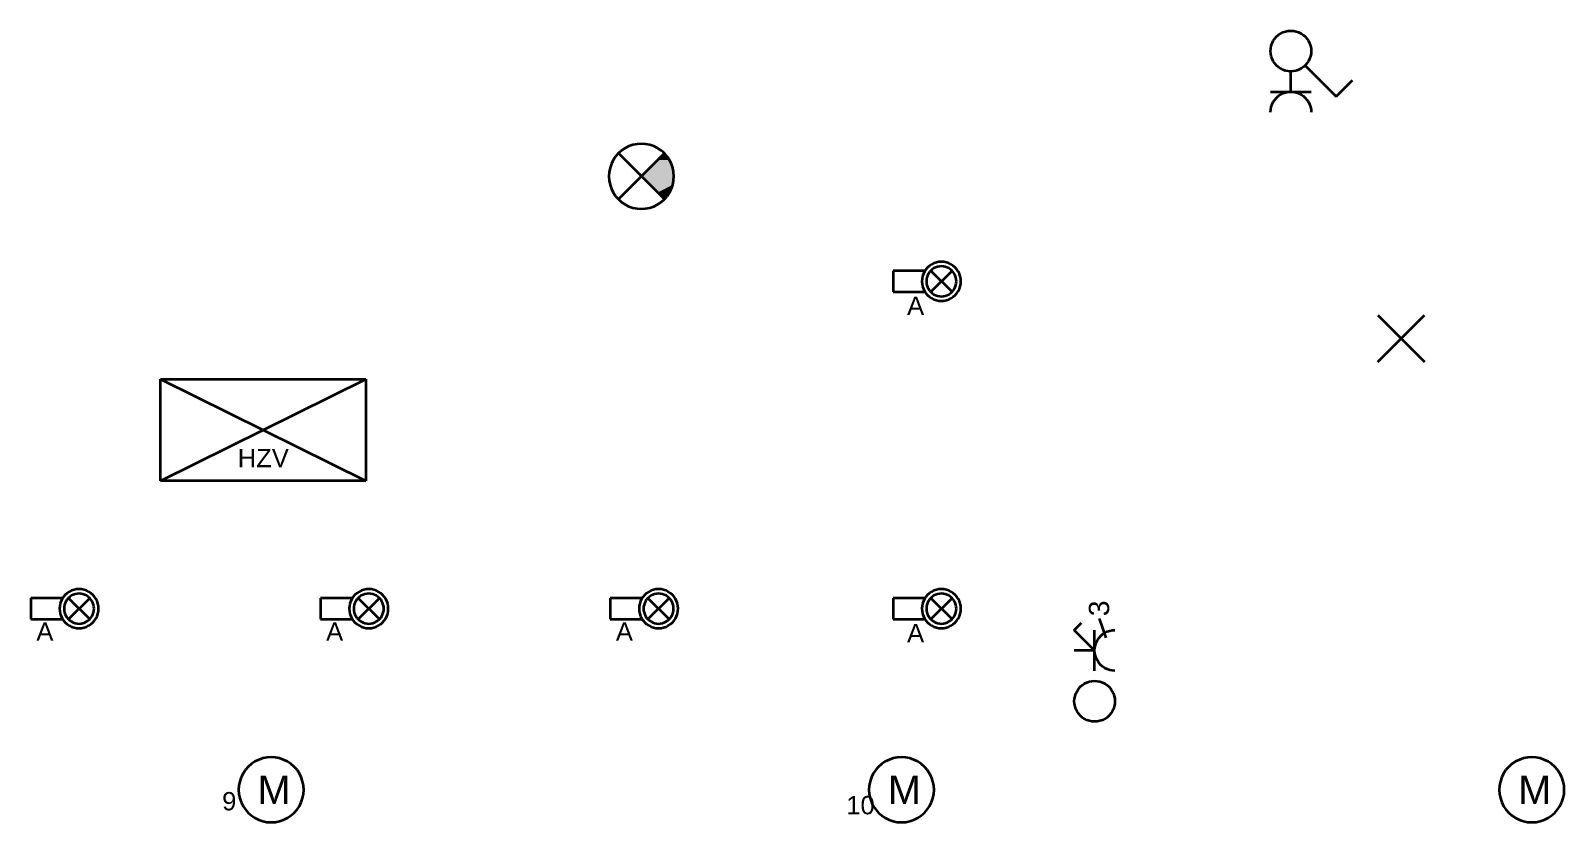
# Model space of a CAD drawing. Extents: x 800 to 1481, y 55 to 490.
# Drawn here: x 1108.8 to 1184.3, y 71.3 to 110.3 of the extents above; entities that cross this region are included whole.
import ezdxf

# ---------------------------------------------------------------- set-up
doc = ezdxf.new("R2010")
doc.units = 0
doc.layers.get('0').update_dxf_attribs({"lineweight": 18})
for name, color, linetype, lineweight, true_color in [('E_Licht', 7, 'Continuous', 35, 0x0080ff), ('E_Multimedia', 7, 'Continuous', 35, 0x00e500), ('E_Verteilung_HLKS', 5, 'Continuous', 35, 0x0000ff)]:
    doc.layers.add(name, color=color, linetype=linetype, lineweight=lineweight, true_color=true_color)
doc.styles.get("Standard").update_dxf_attribs({"font": 'arial.ttf'})

# ---------------------------------------------------------------- blocks, each defined once
blk = doc.blocks.new('Notleuchte-A0Q9B2BXAY', base_point=(1137.264, 101.506))
at = {"color": 0, "lineweight": -2}
for p, q in [((1137.733, 104.237), (1137.595, 104.079)), ((1137.89, 104.375), (1137.733, 104.237)), ((1137.733, 104.237), (1139.995, 101.975)), ((1137.733, 101.975), (1139.995, 104.237)), ((1138.064, 104.491), (1137.89, 104.375)), ((1138.252, 104.583), (1138.064, 104.491)), ((1138.45, 104.651), (1138.252, 104.583)), ((1138.655, 104.692), (1138.45, 104.651)), ((1138.864, 104.705), (1138.655, 104.692)), ((1139.072, 104.692), (1138.864, 104.705)), ((1139.278, 104.651), (1139.072, 104.692)), ((1139.476, 104.583), (1139.278, 104.651)), ((1139.663, 104.491), (1139.476, 104.583)), ((1139.837, 104.375), (1139.663, 104.491)), ((1139.995, 104.237), (1139.837, 104.375)), ((1140.133, 104.079), (1139.995, 104.237)), ((1137.319, 103.52), (1137.278, 103.314)), ((1137.386, 103.718), (1137.319, 103.52)), ((1137.478, 103.905), (1137.386, 103.718)), ((1137.595, 104.079), (1137.478, 103.905)), ((1140.249, 103.905), (1140.133, 104.079)), ((1140.342, 103.718), (1140.249, 103.905)), ((1140.409, 103.52), (1140.342, 103.718)), ((1140.45, 103.314), (1140.409, 103.52)), ((1137.278, 103.314), (1137.264, 103.106)), ((1137.264, 103.106), (1137.278, 102.897)), ((1137.278, 102.897), (1137.319, 102.692)), ((1137.319, 102.692), (1137.386, 102.494)), ((1140.342, 102.494), (1140.409, 102.692)), ((1140.409, 102.692), (1140.45, 102.897)), ((1140.463, 103.106), (1140.45, 103.314)), ((1140.45, 102.897), (1140.463, 103.106)), ((1137.386, 102.494), (1137.478, 102.306)), ((1137.478, 102.306), (1137.595, 102.132)), ((1137.595, 102.132), (1137.733, 101.975)), ((1137.733, 101.975), (1137.89, 101.837)), ((1137.89, 101.837), (1138.064, 101.72)), ((1139.663, 101.72), (1139.837, 101.837)), ((1139.837, 101.837), (1139.995, 101.975)), ((1139.995, 101.975), (1140.133, 102.132)), ((1140.133, 102.132), (1140.249, 102.306)), ((1140.249, 102.306), (1140.342, 102.494)), ((1138.064, 101.72), (1138.252, 101.628)), ((1138.252, 101.628), (1138.45, 101.561)), ((1138.45, 101.561), (1138.655, 101.52)), ((1138.655, 101.52), (1138.864, 101.506)), ((1138.864, 101.506), (1139.072, 101.52)), ((1139.072, 101.52), (1139.278, 101.561)), ((1139.278, 101.561), (1139.476, 101.628)), ((1139.476, 101.628), (1139.663, 101.72))]:
    blk.add_line(p, q, dxfattribs=at)
for points in [[(1140.249, 103.905), (1139.663, 103.905), (1139.995, 104.237)], [(1140.463, 103.106), (1138.864, 103.106), (1140.409, 103.52)], [(1138.864, 103.106), (1140.409, 103.52), (1139.278, 103.52)], [(1140.409, 103.52), (1139.278, 103.52), (1140.249, 103.905)], [(1139.278, 103.52), (1140.249, 103.905), (1139.663, 103.905)], [(1139.278, 102.692), (1140.463, 103.106), (1138.864, 103.106)], [(1140.463, 103.106), (1138.864, 103.106), (1140.463, 103.106)], [(1138.864, 103.106), (1140.463, 103.106), (1138.864, 103.106)], [(1140.409, 102.692), (1139.278, 102.692), (1140.463, 103.106)], [(1139.663, 102.306), (1140.409, 102.692), (1139.278, 102.692)], [(1140.249, 102.306), (1139.663, 102.306), (1140.409, 102.692)], [(1139.995, 101.975), (1140.249, 102.306), (1139.663, 102.306)]]:
    blk.add_solid(points, dxfattribs=at)
blk = doc.blocks.new('Deckenauslass-A0Q9B34NAY', base_point=(1175.076, 93.977))
at = {"color": 0, "lineweight": -2}
for p, q in [((1175.076, 93.977), (1177.384, 96.285)), ((1175.076, 96.285), (1177.384, 93.977))]:
    blk.add_line(p, q, dxfattribs=at)
blk = doc.blocks.new('Schalter_ Schema 0_ UP-A0Q9B34TAY', base_point=(1169.805, 107.036))
at = {"color": 0, "linetype": 'ByBlock', "lineweight": -2, "ltscale": 0.35}
for p, q in [((1170.197, 110.057), (1170.305, 110.13)), ((1170.305, 110.13), (1170.423, 110.188)), ((1170.423, 110.188), (1170.547, 110.23)), ((1170.547, 110.23), (1170.675, 110.256)), ((1170.675, 110.256), (1170.805, 110.264)), ((1170.805, 110.264), (1170.936, 110.256)), ((1170.936, 110.256), (1171.064, 110.23)), ((1171.064, 110.23), (1171.188, 110.188)), ((1171.188, 110.188), (1171.305, 110.13)), ((1171.305, 110.13), (1171.414, 110.057)), ((1169.805, 109.264), (1169.814, 109.395)), ((1169.814, 109.395), (1169.84, 109.523)), ((1169.84, 109.523), (1169.882, 109.647)), ((1169.882, 109.647), (1169.939, 109.764)), ((1169.939, 109.764), (1170.012, 109.873)), ((1170.012, 109.873), (1170.098, 109.971)), ((1170.098, 109.971), (1170.197, 110.057)), ((1171.414, 110.057), (1171.513, 109.971)), ((1171.513, 109.971), (1171.599, 109.873)), ((1171.599, 109.873), (1171.671, 109.764)), ((1171.671, 109.764), (1171.729, 109.647)), ((1171.729, 109.647), (1171.771, 109.523)), ((1171.771, 109.523), (1171.797, 109.395)), ((1171.797, 109.395), (1171.805, 109.264)), ((1169.814, 109.134), (1169.805, 109.264)), ((1169.84, 109.005), (1169.814, 109.134)), ((1169.882, 108.881), (1169.84, 109.005)), ((1169.939, 108.764), (1169.882, 108.881)), ((1170.012, 108.655), (1169.939, 108.764)), ((1170.098, 108.557), (1170.012, 108.655)), ((1171.599, 108.655), (1171.513, 108.557)), ((1171.671, 108.764), (1171.599, 108.655)), ((1171.729, 108.881), (1171.671, 108.764)), ((1171.771, 109.005), (1171.729, 108.881)), ((1171.797, 109.134), (1171.771, 109.005)), ((1171.805, 109.264), (1171.797, 109.134)), ((1170.197, 108.471), (1170.098, 108.557)), ((1170.305, 108.398), (1170.197, 108.471)), ((1170.423, 108.34), (1170.305, 108.398)), ((1170.547, 108.298), (1170.423, 108.34)), ((1170.675, 108.273), (1170.547, 108.298)), ((1170.805, 108.264), (1170.675, 108.273)), ((1170.936, 108.273), (1170.805, 108.264)), ((1171.064, 108.298), (1170.936, 108.273)), ((1171.188, 108.34), (1171.064, 108.298)), ((1171.305, 108.398), (1171.188, 108.34)), ((1171.414, 108.471), (1171.305, 108.398)), ((1171.513, 108.557), (1171.414, 108.471)), ((1171.512, 108.557), (1173.034, 107.036)), ((1173.034, 107.036), (1173.831, 107.833))]:
    blk.add_line(p, q, dxfattribs=at)
blk = doc.blocks.new('Steckdose T13_ UP-A0Q9B34VAY', base_point=(1169.805, 106.264))
at = {"color": 0, "linetype": 'ByBlock', "lineweight": -2, "ltscale": 0.35}
for p, q in [((1170.805, 107.264), (1170.805, 108.264)), ((1169.805, 107.264), (1171.805, 107.264)), ((1170.197, 107.057), (1170.305, 107.13)), ((1170.305, 107.13), (1170.423, 107.188)), ((1170.423, 107.188), (1170.547, 107.23)), ((1170.547, 107.23), (1170.675, 107.256)), ((1170.675, 107.256), (1170.805, 107.264)), ((1170.805, 107.264), (1170.936, 107.256)), ((1170.936, 107.256), (1171.064, 107.23)), ((1171.064, 107.23), (1171.188, 107.188)), ((1171.188, 107.188), (1171.305, 107.13)), ((1171.305, 107.13), (1171.414, 107.057)), ((1169.805, 106.264), (1169.814, 106.395)), ((1169.814, 106.395), (1169.84, 106.523)), ((1169.84, 106.523), (1169.882, 106.647)), ((1169.882, 106.647), (1169.939, 106.764)), ((1169.939, 106.764), (1170.012, 106.873)), ((1170.012, 106.873), (1170.098, 106.971)), ((1170.098, 106.971), (1170.197, 107.057)), ((1171.414, 107.057), (1171.513, 106.971)), ((1171.513, 106.971), (1171.599, 106.873)), ((1171.599, 106.873), (1171.671, 106.764)), ((1171.671, 106.764), (1171.729, 106.647)), ((1171.729, 106.647), (1171.771, 106.523)), ((1171.771, 106.523), (1171.797, 106.395)), ((1171.797, 106.395), (1171.805, 106.264))]:
    blk.add_line(p, q, dxfattribs=at)
blk = doc.blocks.new('Steckdose T13_ UP_ 3-fach_ geschaltet-A0Q9B351AY', base_point=(1160.155, 78.798))
at = {"color": 0, "linetype": 'ByBlock', "lineweight": -2, "ltscale": 0.35}
for p, q in [((1160.155, 80.798), (1160.51, 81.152)), ((1161.155, 79.798), (1160.155, 80.798)), ((1161.155, 78.798), (1161.155, 80.798)), ((1161.725, 80.415), (1161.386, 81.359)), ((1161.655, 80.664), (1161.773, 80.722)), ((1161.773, 80.722), (1161.897, 80.764)), ((1161.897, 80.764), (1162.025, 80.789)), ((1162.025, 80.789), (1162.155, 80.798)), ((1161.164, 79.928), (1161.19, 80.056)), ((1161.19, 80.056), (1161.232, 80.18)), ((1161.232, 80.18), (1161.289, 80.298)), ((1161.289, 80.298), (1161.362, 80.406)), ((1161.362, 80.406), (1161.448, 80.505)), ((1161.448, 80.505), (1161.547, 80.591)), ((1161.547, 80.591), (1161.655, 80.664)), ((1161.155, 79.798), (1160.155, 79.798)), ((1161.155, 79.798), (1161.164, 79.928)), ((1161.164, 79.667), (1161.155, 79.798)), ((1161.19, 79.539), (1161.164, 79.667)), ((1161.232, 79.415), (1161.19, 79.539)), ((1161.289, 79.298), (1161.232, 79.415)), ((1161.362, 79.189), (1161.289, 79.298)), ((1161.448, 79.091), (1161.362, 79.189)), ((1161.547, 79.004), (1161.448, 79.091)), ((1161.655, 78.932), (1161.547, 79.004)), ((1161.773, 78.874), (1161.655, 78.932)), ((1161.897, 78.832), (1161.773, 78.874)), ((1162.025, 78.806), (1161.897, 78.832)), ((1162.155, 78.798), (1162.025, 78.806))]:
    blk.add_line(p, q, dxfattribs=at)
at = {"color": 0, "linetype": 'ByBlock', "lineweight": -2, "ltscale": 0.35, "insert": (1160.868, 81.476), "char_height": 1, "attachment_point": 1, "rotation": 90}
blk.add_mtext('{\\fArial;3}', dxfattribs=at)
blk = doc.blocks.new('Motor allgemein-A0Q9B353AY', base_point=(1181.055, 71.348))
at = {"color": 0, "linetype": 'ByBlock', "lineweight": -2, "ltscale": 0.35}
for p, q in [((1181.386, 73.922), (1181.27, 73.748)), ((1181.524, 74.079), (1181.386, 73.922)), ((1181.681, 74.217), (1181.524, 74.079)), ((1181.855, 74.333), (1181.681, 74.217)), ((1182.043, 74.426), (1181.855, 74.333)), ((1182.241, 74.493), (1182.043, 74.426)), ((1182.447, 74.534), (1182.241, 74.493)), ((1182.655, 74.548), (1182.447, 74.534)), ((1182.864, 74.534), (1182.655, 74.548)), ((1183.07, 74.493), (1182.864, 74.534)), ((1183.268, 74.426), (1183.07, 74.493)), ((1183.455, 74.333), (1183.268, 74.426)), ((1183.629, 74.217), (1183.455, 74.333)), ((1183.787, 74.079), (1183.629, 74.217)), ((1183.925, 73.922), (1183.787, 74.079)), ((1184.041, 73.748), (1183.925, 73.922)), ((1181.11, 73.362), (1181.069, 73.157)), ((1181.177, 73.56), (1181.11, 73.362)), ((1181.27, 73.748), (1181.177, 73.56)), ((1184.134, 73.56), (1184.041, 73.748)), ((1184.201, 73.362), (1184.134, 73.56)), ((1184.242, 73.157), (1184.201, 73.362)), ((1181.069, 73.157), (1181.055, 72.948)), ((1181.055, 72.948), (1181.069, 72.739)), ((1181.069, 72.739), (1181.11, 72.534)), ((1181.11, 72.534), (1181.177, 72.335)), ((1184.134, 72.335), (1184.201, 72.534)), ((1184.201, 72.534), (1184.242, 72.739)), ((1184.255, 72.948), (1184.242, 73.157)), ((1184.242, 72.739), (1184.255, 72.948)), ((1181.177, 72.335), (1181.27, 72.148)), ((1181.27, 72.148), (1181.386, 71.974)), ((1181.386, 71.974), (1181.524, 71.816)), ((1181.524, 71.816), (1181.681, 71.678)), ((1181.681, 71.678), (1181.855, 71.562)), ((1183.455, 71.562), (1183.629, 71.678)), ((1183.629, 71.678), (1183.787, 71.816)), ((1183.787, 71.816), (1183.925, 71.974)), ((1183.925, 71.974), (1184.041, 72.148)), ((1184.041, 72.148), (1184.134, 72.335)), ((1181.855, 71.562), (1182.043, 71.469)), ((1182.043, 71.469), (1182.241, 71.402)), ((1182.241, 71.402), (1182.447, 71.361)), ((1182.447, 71.361), (1182.655, 71.348)), ((1182.655, 71.348), (1182.864, 71.361)), ((1182.864, 71.361), (1183.07, 71.402)), ((1183.07, 71.402), (1183.268, 71.469)), ((1183.268, 71.469), (1183.455, 71.562))]:
    blk.add_line(p, q, dxfattribs=at)
at = {"color": 0, "linetype": 'ByBlock', "lineweight": -2, "ltscale": 0.35, "insert": (1181.985, 73.648), "char_height": 1.4, "attachment_point": 1}
blk.add_mtext('{\\fArial;M}', dxfattribs=at)
blk = doc.blocks.new('UV-A0Q9B369AY', base_point=(1115.216, 88.131))
at = {"color": 0, "linetype": 'ByBlock', "lineweight": -2, "ltscale": 0.35}
for p, q in [((1115.216, 88.131), (1115.216, 93.131)), ((1115.216, 93.131), (1125.316, 93.131)), ((1115.216, 88.131), (1125.316, 93.131)), ((1115.216, 93.131), (1125.316, 88.131)), ((1125.316, 93.131), (1125.316, 88.131)), ((1125.316, 88.131), (1115.216, 88.131))]:
    blk.add_line(p, q, dxfattribs=at)
blk = doc.blocks.new('Bauteilbeschriftung-A0Q9B36BAY', base_point=(1119.009, 88.806))
at = {"color": 0, "linetype": 'ByBlock', "lineweight": -2, "ltscale": 0.35, "insert": (1119.009, 89.706), "char_height": 0.9, "attachment_point": 1}
blk.add_mtext('{\\fArial;HZV}', dxfattribs=at)
blk = doc.blocks.new('Motor allgemein-A0Q9B37BAY', base_point=(1119.055, 71.348))
at = {"color": 0, "linetype": 'ByBlock', "lineweight": -2, "ltscale": 0.35}
for p, q in [((1119.386, 73.922), (1119.27, 73.748)), ((1119.524, 74.079), (1119.386, 73.922)), ((1119.681, 74.217), (1119.524, 74.079)), ((1119.855, 74.333), (1119.681, 74.217)), ((1120.043, 74.426), (1119.855, 74.333)), ((1120.241, 74.493), (1120.043, 74.426)), ((1120.447, 74.534), (1120.241, 74.493)), ((1120.655, 74.548), (1120.447, 74.534)), ((1120.864, 74.534), (1120.655, 74.548)), ((1121.07, 74.493), (1120.864, 74.534)), ((1121.268, 74.426), (1121.07, 74.493)), ((1121.455, 74.333), (1121.268, 74.426)), ((1121.629, 74.217), (1121.455, 74.333)), ((1121.787, 74.079), (1121.629, 74.217)), ((1121.925, 73.922), (1121.787, 74.079)), ((1122.041, 73.748), (1121.925, 73.922)), ((1119.11, 73.362), (1119.069, 73.157)), ((1119.177, 73.56), (1119.11, 73.362)), ((1119.27, 73.748), (1119.177, 73.56)), ((1122.134, 73.56), (1122.041, 73.748)), ((1122.201, 73.362), (1122.134, 73.56)), ((1122.242, 73.157), (1122.201, 73.362)), ((1119.069, 73.157), (1119.055, 72.948)), ((1119.055, 72.948), (1119.069, 72.739)), ((1119.069, 72.739), (1119.11, 72.534)), ((1119.11, 72.534), (1119.177, 72.335)), ((1122.134, 72.335), (1122.201, 72.534)), ((1122.201, 72.534), (1122.242, 72.739)), ((1122.255, 72.948), (1122.242, 73.157)), ((1122.242, 72.739), (1122.255, 72.948)), ((1119.177, 72.335), (1119.27, 72.148)), ((1119.27, 72.148), (1119.386, 71.974)), ((1119.386, 71.974), (1119.524, 71.816)), ((1119.524, 71.816), (1119.681, 71.678)), ((1119.681, 71.678), (1119.855, 71.562)), ((1121.455, 71.562), (1121.629, 71.678)), ((1121.629, 71.678), (1121.787, 71.816)), ((1121.787, 71.816), (1121.925, 71.974)), ((1121.925, 71.974), (1122.041, 72.148)), ((1122.041, 72.148), (1122.134, 72.335)), ((1119.855, 71.562), (1120.043, 71.469)), ((1120.043, 71.469), (1120.241, 71.402)), ((1120.241, 71.402), (1120.447, 71.361)), ((1120.447, 71.361), (1120.655, 71.348)), ((1120.655, 71.348), (1120.864, 71.361)), ((1120.864, 71.361), (1121.07, 71.402)), ((1121.07, 71.402), (1121.268, 71.469)), ((1121.268, 71.469), (1121.455, 71.562))]:
    blk.add_line(p, q, dxfattribs=at)
at = {"color": 0, "linetype": 'ByBlock', "lineweight": -2, "ltscale": 0.35, "insert": (1119.985, 73.648), "char_height": 1.4, "attachment_point": 1}
blk.add_mtext('{\\fArial;M}', dxfattribs=at)
blk = doc.blocks.new('Bauteilbeschriftung-A0Q9B37DAY', base_point=(1118.243, 71.935))
at = {"color": 0, "linetype": 'ByBlock', "lineweight": -2, "ltscale": 0.35, "insert": (1118.243, 72.835), "char_height": 0.9, "attachment_point": 1}
blk.add_mtext('{\\fArial;9}', dxfattribs=at)
blk = doc.blocks.new('Motor allgemein-A0Q9B37FAY', base_point=(1150.055, 71.348))
at = {"color": 0, "linetype": 'ByBlock', "lineweight": -2, "ltscale": 0.35}
for p, q in [((1150.386, 73.922), (1150.27, 73.748)), ((1150.524, 74.079), (1150.386, 73.922)), ((1150.681, 74.217), (1150.524, 74.079)), ((1150.855, 74.333), (1150.681, 74.217)), ((1151.043, 74.426), (1150.855, 74.333)), ((1151.241, 74.493), (1151.043, 74.426)), ((1151.447, 74.534), (1151.241, 74.493)), ((1151.655, 74.548), (1151.447, 74.534)), ((1151.864, 74.534), (1151.655, 74.548)), ((1152.07, 74.493), (1151.864, 74.534)), ((1152.268, 74.426), (1152.07, 74.493)), ((1152.455, 74.333), (1152.268, 74.426)), ((1152.629, 74.217), (1152.455, 74.333)), ((1152.787, 74.079), (1152.629, 74.217)), ((1152.925, 73.922), (1152.787, 74.079)), ((1153.041, 73.748), (1152.925, 73.922)), ((1150.11, 73.362), (1150.069, 73.157)), ((1150.177, 73.56), (1150.11, 73.362)), ((1150.27, 73.748), (1150.177, 73.56)), ((1153.134, 73.56), (1153.041, 73.748)), ((1153.201, 73.362), (1153.134, 73.56)), ((1153.242, 73.157), (1153.201, 73.362)), ((1150.069, 73.157), (1150.055, 72.948)), ((1150.055, 72.948), (1150.069, 72.739)), ((1150.069, 72.739), (1150.11, 72.534)), ((1150.11, 72.534), (1150.177, 72.335)), ((1153.134, 72.335), (1153.201, 72.534)), ((1153.201, 72.534), (1153.242, 72.739)), ((1153.255, 72.948), (1153.242, 73.157)), ((1153.242, 72.739), (1153.255, 72.948)), ((1150.177, 72.335), (1150.27, 72.148)), ((1150.27, 72.148), (1150.386, 71.974)), ((1150.386, 71.974), (1150.524, 71.816)), ((1150.524, 71.816), (1150.681, 71.678)), ((1150.681, 71.678), (1150.855, 71.562)), ((1152.455, 71.562), (1152.629, 71.678)), ((1152.629, 71.678), (1152.787, 71.816)), ((1152.787, 71.816), (1152.925, 71.974)), ((1152.925, 71.974), (1153.041, 72.148)), ((1153.041, 72.148), (1153.134, 72.335)), ((1150.855, 71.562), (1151.043, 71.469)), ((1151.043, 71.469), (1151.241, 71.402)), ((1151.241, 71.402), (1151.447, 71.361)), ((1151.447, 71.361), (1151.655, 71.348)), ((1151.655, 71.348), (1151.864, 71.361)), ((1151.864, 71.361), (1152.07, 71.402)), ((1152.07, 71.402), (1152.268, 71.469)), ((1152.268, 71.469), (1152.455, 71.562))]:
    blk.add_line(p, q, dxfattribs=at)
at = {"color": 0, "linetype": 'ByBlock', "lineweight": -2, "ltscale": 0.35, "insert": (1150.985, 73.648), "char_height": 1.4, "attachment_point": 1}
blk.add_mtext('{\\fArial;M}', dxfattribs=at)
blk = doc.blocks.new('Bauteilbeschriftung-A0Q9B37HAY', base_point=(1148.94, 71.742))
at = {"color": 0, "linetype": 'ByBlock', "lineweight": -2, "ltscale": 0.35, "insert": (1148.94, 72.642), "char_height": 0.9, "attachment_point": 1}
blk.add_mtext('{\\fArial;10}', dxfattribs=at)
blk = doc.blocks.new('Einlasskasten UP-A0Q9B3Y3AY', base_point=(1160.155, 76.298))
at = {"color": 0, "lineweight": -2}
for p, q in [((1160.232, 77.68), (1160.289, 77.798)), ((1160.289, 77.798), (1160.362, 77.906)), ((1160.362, 77.906), (1160.448, 78.005)), ((1160.448, 78.005), (1160.547, 78.091)), ((1160.547, 78.091), (1160.655, 78.164)), ((1160.655, 78.164), (1160.773, 78.222)), ((1160.773, 78.222), (1160.897, 78.264)), ((1160.897, 78.264), (1161.025, 78.289)), ((1161.025, 78.289), (1161.155, 78.298)), ((1161.155, 78.298), (1161.286, 78.289)), ((1161.286, 78.289), (1161.414, 78.264)), ((1161.414, 78.264), (1161.538, 78.222)), ((1161.538, 78.222), (1161.655, 78.164)), ((1161.655, 78.164), (1161.764, 78.091)), ((1161.764, 78.091), (1161.863, 78.005)), ((1161.863, 78.005), (1161.949, 77.906)), ((1161.949, 77.906), (1162.021, 77.798)), ((1162.021, 77.798), (1162.079, 77.68)), ((1160.155, 77.298), (1160.164, 77.428)), ((1160.164, 77.167), (1160.155, 77.298)), ((1160.164, 77.428), (1160.19, 77.556)), ((1160.19, 77.039), (1160.164, 77.167)), ((1160.19, 77.556), (1160.232, 77.68)), ((1160.232, 76.915), (1160.19, 77.039)), ((1162.079, 77.68), (1162.121, 77.556)), ((1162.121, 77.039), (1162.079, 76.915)), ((1162.121, 77.556), (1162.147, 77.428)), ((1162.147, 77.167), (1162.121, 77.039)), ((1162.147, 77.428), (1162.155, 77.298)), ((1162.155, 77.298), (1162.147, 77.167)), ((1160.289, 76.798), (1160.232, 76.915)), ((1160.362, 76.689), (1160.289, 76.798)), ((1160.448, 76.591), (1160.362, 76.689)), ((1160.547, 76.504), (1160.448, 76.591)), ((1160.655, 76.432), (1160.547, 76.504)), ((1160.773, 76.374), (1160.655, 76.432)), ((1160.897, 76.332), (1160.773, 76.374)), ((1161.025, 76.306), (1160.897, 76.332)), ((1161.155, 76.298), (1161.025, 76.306)), ((1161.286, 76.306), (1161.155, 76.298)), ((1161.414, 76.332), (1161.286, 76.306)), ((1161.538, 76.374), (1161.414, 76.332)), ((1161.655, 76.432), (1161.538, 76.374)), ((1161.764, 76.504), (1161.655, 76.432)), ((1161.863, 76.591), (1161.764, 76.504)), ((1161.949, 76.689), (1161.863, 76.591)), ((1162.021, 76.798), (1161.949, 76.689)), ((1162.079, 76.915), (1162.021, 76.798))]:
    blk.add_line(p, q, dxfattribs=at)
blk = doc.blocks.new('LED-Deckenleuchte mit Trafotunnel-A0Q9B4DLAY', base_point=(1151.238, 80.891))
at = {"color": 0, "linetype": 'ByBlock', "lineweight": -2, "ltscale": 0.35}
for p, q in [((1152.812, 82.374), (1151.238, 82.374)), ((1151.238, 82.374), (1151.238, 81.329)), ((1152.731, 82.219), (1152.69, 82.1)), ((1152.786, 82.332), (1152.731, 82.219)), ((1152.856, 82.436), (1152.786, 82.332)), ((1152.939, 82.531), (1152.856, 82.436)), ((1152.978, 82.221), (1152.935, 82.134)), ((1153.033, 82.613), (1152.939, 82.531)), ((1153.032, 82.301), (1152.978, 82.221)), ((1153.095, 82.374), (1153.032, 82.301)), ((1153.138, 82.683), (1153.033, 82.613)), ((1153.168, 82.438), (1153.095, 82.374)), ((1153.095, 82.374), (1154.14, 81.329)), ((1153.095, 81.329), (1154.14, 82.374)), ((1153.25, 82.739), (1153.138, 82.683)), ((1153.248, 82.491), (1153.168, 82.438)), ((1153.335, 82.534), (1153.248, 82.491)), ((1153.369, 82.779), (1153.25, 82.739)), ((1153.427, 82.565), (1153.335, 82.534)), ((1153.492, 82.804), (1153.369, 82.779)), ((1153.521, 82.584), (1153.427, 82.565)), ((1153.618, 82.812), (1153.492, 82.804)), ((1153.618, 82.59), (1153.521, 82.584)), ((1153.743, 82.804), (1153.618, 82.812)), ((1153.714, 82.584), (1153.618, 82.59)), ((1153.809, 82.565), (1153.714, 82.584)), ((1153.866, 82.779), (1153.743, 82.804)), ((1153.9, 82.534), (1153.809, 82.565)), ((1153.985, 82.739), (1153.866, 82.779)), ((1153.987, 82.491), (1153.9, 82.534)), ((1154.098, 82.683), (1153.985, 82.739)), ((1154.067, 82.438), (1153.987, 82.491)), ((1154.14, 82.374), (1154.067, 82.438)), ((1154.202, 82.613), (1154.098, 82.683)), ((1154.204, 82.301), (1154.14, 82.374)), ((1154.297, 82.531), (1154.202, 82.613)), ((1154.257, 82.221), (1154.204, 82.301)), ((1154.3, 82.134), (1154.257, 82.221)), ((1154.38, 82.436), (1154.297, 82.531)), ((1154.449, 82.332), (1154.38, 82.436)), ((1154.505, 82.219), (1154.449, 82.332)), ((1154.545, 82.1), (1154.505, 82.219)), ((1152.666, 81.977), (1152.657, 81.852)), ((1152.657, 81.852), (1152.666, 81.726)), ((1152.69, 82.1), (1152.666, 81.977)), ((1152.666, 81.726), (1152.69, 81.603)), ((1152.69, 81.603), (1152.731, 81.484)), ((1152.731, 81.484), (1152.786, 81.372)), ((1152.885, 81.948), (1152.879, 81.852)), ((1152.879, 81.852), (1152.885, 81.755)), ((1152.904, 82.043), (1152.885, 81.948)), ((1152.885, 81.755), (1152.904, 81.661)), ((1152.935, 82.134), (1152.904, 82.043)), ((1152.904, 81.661), (1152.935, 81.569)), ((1152.935, 81.569), (1152.978, 81.482)), ((1152.978, 81.482), (1153.032, 81.402)), ((1154.204, 81.402), (1154.257, 81.482)), ((1154.257, 81.482), (1154.3, 81.569)), ((1154.331, 82.043), (1154.3, 82.134)), ((1154.3, 81.569), (1154.331, 81.661)), ((1154.35, 81.948), (1154.331, 82.043)), ((1154.331, 81.661), (1154.35, 81.755)), ((1154.356, 81.852), (1154.35, 81.948)), ((1154.35, 81.755), (1154.356, 81.852)), ((1154.449, 81.372), (1154.505, 81.484)), ((1154.505, 81.484), (1154.545, 81.603)), ((1154.57, 81.977), (1154.545, 82.1)), ((1154.545, 81.603), (1154.57, 81.726)), ((1154.578, 81.852), (1154.57, 81.977)), ((1154.57, 81.726), (1154.578, 81.852)), ((1151.238, 81.329), (1152.812, 81.329)), ((1152.786, 81.372), (1152.856, 81.267)), ((1152.856, 81.267), (1152.939, 81.173)), ((1152.939, 81.173), (1153.033, 81.09)), ((1153.032, 81.402), (1153.095, 81.329)), ((1153.033, 81.09), (1153.138, 81.02)), ((1153.095, 81.329), (1153.168, 81.266)), ((1153.138, 81.02), (1153.25, 80.965)), ((1153.168, 81.266), (1153.248, 81.212)), ((1153.248, 81.212), (1153.335, 81.169)), ((1153.25, 80.965), (1153.369, 80.924)), ((1153.335, 81.169), (1153.427, 81.138)), ((1153.369, 80.924), (1153.492, 80.9)), ((1153.427, 81.138), (1153.521, 81.119)), ((1153.492, 80.9), (1153.618, 80.891)), ((1153.521, 81.119), (1153.618, 81.113)), ((1153.618, 81.113), (1153.714, 81.119)), ((1153.618, 80.891), (1153.743, 80.9)), ((1153.714, 81.119), (1153.809, 81.138)), ((1153.743, 80.9), (1153.866, 80.924)), ((1153.809, 81.138), (1153.9, 81.169)), ((1153.866, 80.924), (1153.985, 80.965)), ((1153.9, 81.169), (1153.987, 81.212)), ((1153.985, 80.965), (1154.098, 81.02)), ((1153.987, 81.212), (1154.067, 81.266)), ((1154.067, 81.266), (1154.14, 81.329)), ((1154.098, 81.02), (1154.202, 81.09)), ((1154.14, 81.329), (1154.204, 81.402)), ((1154.202, 81.09), (1154.297, 81.173)), ((1154.297, 81.173), (1154.38, 81.267)), ((1154.38, 81.267), (1154.449, 81.372))]:
    blk.add_line(p, q, dxfattribs=at)
blk = doc.blocks.new('Bauteilbeschriftung-A0Q9B4DNAY', base_point=(1151.931, 80.202))
at = {"color": 0, "linetype": 'ByBlock', "lineweight": -2, "ltscale": 0.35, "insert": (1151.931, 81.102), "char_height": 0.9, "attachment_point": 1}
blk.add_mtext('{\\fArial;A}', dxfattribs=at)
blk = doc.blocks.new('LED-Deckenleuchte mit Trafotunnel-A0Q9B4DPAY', base_point=(1151.238, 96.982))
at = {"color": 0, "linetype": 'ByBlock', "lineweight": -2, "ltscale": 0.35}
for p, q in [((1153.25, 98.829), (1153.138, 98.774)), ((1153.369, 98.87), (1153.25, 98.829)), ((1153.492, 98.894), (1153.369, 98.87)), ((1153.618, 98.902), (1153.492, 98.894)), ((1153.743, 98.894), (1153.618, 98.902)), ((1153.866, 98.87), (1153.743, 98.894)), ((1153.985, 98.829), (1153.866, 98.87)), ((1154.098, 98.774), (1153.985, 98.829)), ((1152.812, 98.464), (1151.238, 98.464)), ((1151.238, 98.464), (1151.238, 97.42)), ((1152.666, 98.068), (1152.657, 97.942)), ((1152.69, 98.191), (1152.666, 98.068)), ((1152.731, 98.31), (1152.69, 98.191)), ((1152.786, 98.422), (1152.731, 98.31)), ((1152.856, 98.527), (1152.786, 98.422)), ((1152.939, 98.621), (1152.856, 98.527)), ((1152.904, 98.133), (1152.885, 98.039)), ((1152.935, 98.225), (1152.904, 98.133)), ((1152.978, 98.311), (1152.935, 98.225)), ((1153.033, 98.704), (1152.939, 98.621)), ((1153.032, 98.392), (1152.978, 98.311)), ((1153.095, 98.464), (1153.032, 98.392)), ((1153.138, 98.774), (1153.033, 98.704)), ((1153.168, 98.528), (1153.095, 98.464)), ((1153.095, 98.464), (1154.14, 97.42)), ((1153.095, 97.42), (1154.14, 98.464)), ((1153.248, 98.582), (1153.168, 98.528)), ((1153.335, 98.625), (1153.248, 98.582)), ((1153.427, 98.656), (1153.335, 98.625)), ((1153.521, 98.674), (1153.427, 98.656)), ((1153.618, 98.681), (1153.521, 98.674)), ((1153.714, 98.674), (1153.618, 98.681)), ((1153.809, 98.656), (1153.714, 98.674)), ((1153.9, 98.625), (1153.809, 98.656)), ((1153.987, 98.582), (1153.9, 98.625)), ((1154.067, 98.528), (1153.987, 98.582)), ((1154.14, 98.464), (1154.067, 98.528)), ((1154.202, 98.704), (1154.098, 98.774)), ((1154.204, 98.392), (1154.14, 98.464)), ((1154.297, 98.621), (1154.202, 98.704)), ((1154.257, 98.311), (1154.204, 98.392)), ((1154.3, 98.225), (1154.257, 98.311)), ((1154.38, 98.527), (1154.297, 98.621)), ((1154.331, 98.133), (1154.3, 98.225)), ((1154.35, 98.039), (1154.331, 98.133)), ((1154.449, 98.422), (1154.38, 98.527)), ((1154.505, 98.31), (1154.449, 98.422)), ((1154.545, 98.191), (1154.505, 98.31)), ((1154.57, 98.068), (1154.545, 98.191)), ((1154.578, 97.942), (1154.57, 98.068)), ((1151.238, 97.42), (1152.812, 97.42)), ((1152.657, 97.942), (1152.666, 97.817)), ((1152.666, 97.817), (1152.69, 97.694)), ((1152.69, 97.694), (1152.731, 97.575)), ((1152.731, 97.575), (1152.786, 97.462)), ((1152.786, 97.462), (1152.856, 97.358)), ((1152.856, 97.358), (1152.939, 97.263)), ((1152.885, 98.039), (1152.879, 97.942)), ((1152.879, 97.942), (1152.885, 97.846)), ((1152.885, 97.846), (1152.904, 97.751)), ((1152.904, 97.751), (1152.935, 97.66)), ((1152.935, 97.66), (1152.978, 97.573)), ((1152.978, 97.573), (1153.032, 97.493)), ((1153.032, 97.493), (1153.095, 97.42)), ((1153.095, 97.42), (1153.168, 97.356)), ((1153.168, 97.356), (1153.248, 97.303)), ((1153.987, 97.303), (1154.067, 97.356)), ((1154.067, 97.356), (1154.14, 97.42)), ((1154.14, 97.42), (1154.204, 97.493)), ((1154.204, 97.493), (1154.257, 97.573)), ((1154.257, 97.573), (1154.3, 97.66)), ((1154.297, 97.263), (1154.38, 97.358)), ((1154.3, 97.66), (1154.331, 97.751)), ((1154.331, 97.751), (1154.35, 97.846)), ((1154.356, 97.942), (1154.35, 98.039)), ((1154.35, 97.846), (1154.356, 97.942)), ((1154.38, 97.358), (1154.449, 97.462)), ((1154.449, 97.462), (1154.505, 97.575)), ((1154.505, 97.575), (1154.545, 97.694)), ((1154.545, 97.694), (1154.57, 97.817)), ((1154.57, 97.817), (1154.578, 97.942)), ((1152.939, 97.263), (1153.033, 97.18)), ((1153.033, 97.18), (1153.138, 97.111)), ((1153.138, 97.111), (1153.25, 97.055)), ((1153.248, 97.303), (1153.335, 97.26)), ((1153.25, 97.055), (1153.369, 97.015)), ((1153.335, 97.26), (1153.427, 97.229)), ((1153.369, 97.015), (1153.492, 96.99)), ((1153.427, 97.229), (1153.521, 97.21)), ((1153.492, 96.99), (1153.618, 96.982)), ((1153.521, 97.21), (1153.618, 97.204)), ((1153.618, 97.204), (1153.714, 97.21)), ((1153.618, 96.982), (1153.743, 96.99)), ((1153.714, 97.21), (1153.809, 97.229)), ((1153.743, 96.99), (1153.866, 97.015)), ((1153.809, 97.229), (1153.9, 97.26)), ((1153.866, 97.015), (1153.985, 97.055)), ((1153.9, 97.26), (1153.987, 97.303)), ((1153.985, 97.055), (1154.098, 97.111)), ((1154.098, 97.111), (1154.202, 97.18)), ((1154.202, 97.18), (1154.297, 97.263))]:
    blk.add_line(p, q, dxfattribs=at)
blk = doc.blocks.new('Bauteilbeschriftung-A0Q9B4DRAY', base_point=(1151.931, 96.293))
at = {"color": 0, "linetype": 'ByBlock', "lineweight": -2, "ltscale": 0.35, "insert": (1151.931, 97.193), "char_height": 0.9, "attachment_point": 1}
blk.add_mtext('{\\fArial;A}', dxfattribs=at)
blk = doc.blocks.new('LED-Deckenleuchte mit Trafotunnel-A0Q9B4DXAY', base_point=(1108.826, 80.891))
at = {"color": 0, "linetype": 'ByBlock', "lineweight": -2, "ltscale": 0.35}
for p, q in [((1110.4, 82.374), (1108.826, 82.374)), ((1108.826, 82.374), (1108.826, 81.329)), ((1110.319, 82.219), (1110.278, 82.1)), ((1110.374, 82.332), (1110.319, 82.219)), ((1110.444, 82.436), (1110.374, 82.332)), ((1110.527, 82.531), (1110.444, 82.436)), ((1110.566, 82.221), (1110.523, 82.134)), ((1110.621, 82.613), (1110.527, 82.531)), ((1110.62, 82.301), (1110.566, 82.221)), ((1110.684, 82.374), (1110.62, 82.301)), ((1110.726, 82.683), (1110.621, 82.613)), ((1110.756, 82.438), (1110.684, 82.374)), ((1110.684, 82.374), (1111.728, 81.329)), ((1110.684, 81.329), (1111.728, 82.374)), ((1110.838, 82.739), (1110.726, 82.683)), ((1110.836, 82.491), (1110.756, 82.438)), ((1110.923, 82.534), (1110.836, 82.491)), ((1110.957, 82.779), (1110.838, 82.739)), ((1111.015, 82.565), (1110.923, 82.534)), ((1111.08, 82.804), (1110.957, 82.779)), ((1111.109, 82.584), (1111.015, 82.565)), ((1111.206, 82.812), (1111.08, 82.804)), ((1111.206, 82.59), (1111.109, 82.584)), ((1111.331, 82.804), (1111.206, 82.812)), ((1111.302, 82.584), (1111.206, 82.59)), ((1111.397, 82.565), (1111.302, 82.584)), ((1111.454, 82.779), (1111.331, 82.804)), ((1111.488, 82.534), (1111.397, 82.565)), ((1111.573, 82.739), (1111.454, 82.779)), ((1111.575, 82.491), (1111.488, 82.534)), ((1111.686, 82.683), (1111.573, 82.739)), ((1111.655, 82.438), (1111.575, 82.491)), ((1111.728, 82.374), (1111.655, 82.438)), ((1111.79, 82.613), (1111.686, 82.683)), ((1111.792, 82.301), (1111.728, 82.374)), ((1111.885, 82.531), (1111.79, 82.613)), ((1111.845, 82.221), (1111.792, 82.301)), ((1111.888, 82.134), (1111.845, 82.221)), ((1111.968, 82.436), (1111.885, 82.531)), ((1112.037, 82.332), (1111.968, 82.436)), ((1112.093, 82.219), (1112.037, 82.332)), ((1112.133, 82.1), (1112.093, 82.219)), ((1110.254, 81.977), (1110.246, 81.852)), ((1110.246, 81.852), (1110.254, 81.726)), ((1110.278, 82.1), (1110.254, 81.977)), ((1110.254, 81.726), (1110.278, 81.603)), ((1110.278, 81.603), (1110.319, 81.484)), ((1110.319, 81.484), (1110.374, 81.372)), ((1110.474, 81.948), (1110.467, 81.852)), ((1110.467, 81.852), (1110.474, 81.755)), ((1110.492, 82.043), (1110.474, 81.948)), ((1110.474, 81.755), (1110.492, 81.661)), ((1110.523, 82.134), (1110.492, 82.043)), ((1110.492, 81.661), (1110.523, 81.569)), ((1110.523, 81.569), (1110.566, 81.482)), ((1110.566, 81.482), (1110.62, 81.402)), ((1111.792, 81.402), (1111.845, 81.482)), ((1111.845, 81.482), (1111.888, 81.569)), ((1111.919, 82.043), (1111.888, 82.134)), ((1111.888, 81.569), (1111.919, 81.661)), ((1111.938, 81.948), (1111.919, 82.043)), ((1111.919, 81.661), (1111.938, 81.755)), ((1111.944, 81.852), (1111.938, 81.948)), ((1111.938, 81.755), (1111.944, 81.852)), ((1112.037, 81.372), (1112.093, 81.484)), ((1112.093, 81.484), (1112.133, 81.603)), ((1112.158, 81.977), (1112.133, 82.1)), ((1112.133, 81.603), (1112.158, 81.726)), ((1112.166, 81.852), (1112.158, 81.977)), ((1112.158, 81.726), (1112.166, 81.852)), ((1108.826, 81.329), (1110.4, 81.329)), ((1110.374, 81.372), (1110.444, 81.267)), ((1110.444, 81.267), (1110.527, 81.173)), ((1110.527, 81.173), (1110.621, 81.09)), ((1110.62, 81.402), (1110.684, 81.329)), ((1110.621, 81.09), (1110.726, 81.02)), ((1110.684, 81.329), (1110.756, 81.266)), ((1110.726, 81.02), (1110.838, 80.965)), ((1110.756, 81.266), (1110.836, 81.212)), ((1110.836, 81.212), (1110.923, 81.169)), ((1110.838, 80.965), (1110.957, 80.924)), ((1110.923, 81.169), (1111.015, 81.138)), ((1110.957, 80.924), (1111.08, 80.9)), ((1111.015, 81.138), (1111.109, 81.119)), ((1111.08, 80.9), (1111.206, 80.891)), ((1111.109, 81.119), (1111.206, 81.113)), ((1111.206, 81.113), (1111.302, 81.119)), ((1111.206, 80.891), (1111.331, 80.9)), ((1111.302, 81.119), (1111.397, 81.138)), ((1111.331, 80.9), (1111.454, 80.924)), ((1111.397, 81.138), (1111.488, 81.169)), ((1111.454, 80.924), (1111.573, 80.965)), ((1111.488, 81.169), (1111.575, 81.212)), ((1111.573, 80.965), (1111.686, 81.02)), ((1111.575, 81.212), (1111.655, 81.266)), ((1111.655, 81.266), (1111.728, 81.329)), ((1111.686, 81.02), (1111.79, 81.09)), ((1111.728, 81.329), (1111.792, 81.402)), ((1111.79, 81.09), (1111.885, 81.173)), ((1111.885, 81.173), (1111.968, 81.267)), ((1111.968, 81.267), (1112.037, 81.372))]:
    blk.add_line(p, q, dxfattribs=at)
blk = doc.blocks.new('Bauteilbeschriftung-A0Q9B4DZAY', base_point=(1109.107, 80.277))
at = {"color": 0, "linetype": 'ByBlock', "lineweight": -2, "ltscale": 0.35, "insert": (1109.107, 81.177), "char_height": 0.9, "attachment_point": 1}
blk.add_mtext('{\\fArial;A}', dxfattribs=at)
blk = doc.blocks.new('LED-Deckenleuchte mit Trafotunnel-A0Q9B4E1AY', base_point=(1123.076, 80.891))
at = {"color": 0, "linetype": 'ByBlock', "lineweight": -2, "ltscale": 0.35}
for p, q in [((1124.65, 82.374), (1123.076, 82.374)), ((1123.076, 82.374), (1123.076, 81.329)), ((1124.569, 82.219), (1124.529, 82.1)), ((1124.624, 82.332), (1124.569, 82.219)), ((1124.694, 82.436), (1124.624, 82.332)), ((1124.777, 82.531), (1124.694, 82.436)), ((1124.816, 82.221), (1124.774, 82.134)), ((1124.872, 82.613), (1124.777, 82.531)), ((1124.87, 82.301), (1124.816, 82.221)), ((1124.934, 82.374), (1124.87, 82.301)), ((1124.976, 82.683), (1124.872, 82.613)), ((1125.006, 82.438), (1124.934, 82.374)), ((1124.934, 82.374), (1125.978, 81.329)), ((1124.934, 81.329), (1125.978, 82.374)), ((1125.089, 82.739), (1124.976, 82.683)), ((1125.087, 82.491), (1125.006, 82.438)), ((1125.173, 82.534), (1125.087, 82.491)), ((1125.208, 82.779), (1125.089, 82.739)), ((1125.265, 82.565), (1125.173, 82.534)), ((1125.331, 82.804), (1125.208, 82.779)), ((1125.36, 82.584), (1125.265, 82.565)), ((1125.456, 82.812), (1125.331, 82.804)), ((1125.456, 82.59), (1125.36, 82.584)), ((1125.581, 82.804), (1125.456, 82.812)), ((1125.552, 82.584), (1125.456, 82.59)), ((1125.647, 82.565), (1125.552, 82.584)), ((1125.705, 82.779), (1125.581, 82.804)), ((1125.739, 82.534), (1125.647, 82.565)), ((1125.824, 82.739), (1125.705, 82.779)), ((1125.825, 82.491), (1125.739, 82.534)), ((1125.936, 82.683), (1125.824, 82.739)), ((1125.906, 82.438), (1125.825, 82.491)), ((1125.978, 82.374), (1125.906, 82.438)), ((1126.041, 82.613), (1125.936, 82.683)), ((1126.042, 82.301), (1125.978, 82.374)), ((1126.135, 82.531), (1126.041, 82.613)), ((1126.096, 82.221), (1126.042, 82.301)), ((1126.138, 82.134), (1126.096, 82.221)), ((1126.218, 82.436), (1126.135, 82.531)), ((1126.288, 82.332), (1126.218, 82.436)), ((1126.343, 82.219), (1126.288, 82.332)), ((1126.384, 82.1), (1126.343, 82.219)), ((1124.504, 81.977), (1124.496, 81.852)), ((1124.496, 81.852), (1124.504, 81.726)), ((1124.529, 82.1), (1124.504, 81.977)), ((1124.504, 81.726), (1124.529, 81.603)), ((1124.529, 81.603), (1124.569, 81.484)), ((1124.569, 81.484), (1124.624, 81.372)), ((1124.724, 81.948), (1124.718, 81.852)), ((1124.718, 81.852), (1124.724, 81.755)), ((1124.743, 82.043), (1124.724, 81.948)), ((1124.724, 81.755), (1124.743, 81.661)), ((1124.774, 82.134), (1124.743, 82.043)), ((1124.743, 81.661), (1124.774, 81.569)), ((1124.774, 81.569), (1124.816, 81.482)), ((1124.816, 81.482), (1124.87, 81.402)), ((1126.042, 81.402), (1126.096, 81.482)), ((1126.096, 81.482), (1126.138, 81.569)), ((1126.169, 82.043), (1126.138, 82.134)), ((1126.138, 81.569), (1126.169, 81.661)), ((1126.188, 81.948), (1126.169, 82.043)), ((1126.169, 81.661), (1126.188, 81.755)), ((1126.195, 81.852), (1126.188, 81.948)), ((1126.188, 81.755), (1126.195, 81.852)), ((1126.288, 81.372), (1126.343, 81.484)), ((1126.343, 81.484), (1126.384, 81.603)), ((1126.408, 81.977), (1126.384, 82.1)), ((1126.384, 81.603), (1126.408, 81.726)), ((1126.416, 81.852), (1126.408, 81.977)), ((1126.408, 81.726), (1126.416, 81.852)), ((1123.076, 81.329), (1124.65, 81.329)), ((1124.624, 81.372), (1124.694, 81.267)), ((1124.694, 81.267), (1124.777, 81.173)), ((1124.777, 81.173), (1124.872, 81.09)), ((1124.87, 81.402), (1124.934, 81.329)), ((1124.872, 81.09), (1124.976, 81.02)), ((1124.934, 81.329), (1125.006, 81.266)), ((1124.976, 81.02), (1125.089, 80.965)), ((1125.006, 81.266), (1125.087, 81.212)), ((1125.087, 81.212), (1125.173, 81.169)), ((1125.089, 80.965), (1125.208, 80.924)), ((1125.173, 81.169), (1125.265, 81.138)), ((1125.208, 80.924), (1125.331, 80.9)), ((1125.265, 81.138), (1125.36, 81.119)), ((1125.331, 80.9), (1125.456, 80.891)), ((1125.36, 81.119), (1125.456, 81.113)), ((1125.456, 81.113), (1125.552, 81.119)), ((1125.456, 80.891), (1125.581, 80.9)), ((1125.552, 81.119), (1125.647, 81.138)), ((1125.581, 80.9), (1125.705, 80.924)), ((1125.647, 81.138), (1125.739, 81.169)), ((1125.705, 80.924), (1125.824, 80.965)), ((1125.739, 81.169), (1125.825, 81.212)), ((1125.824, 80.965), (1125.936, 81.02)), ((1125.825, 81.212), (1125.906, 81.266)), ((1125.906, 81.266), (1125.978, 81.329)), ((1125.936, 81.02), (1126.041, 81.09)), ((1125.978, 81.329), (1126.042, 81.402)), ((1126.041, 81.09), (1126.135, 81.173)), ((1126.135, 81.173), (1126.218, 81.267)), ((1126.218, 81.267), (1126.288, 81.372))]:
    blk.add_line(p, q, dxfattribs=at)
blk = doc.blocks.new('Bauteilbeschriftung-A0Q9B4E3AY', base_point=(1123.358, 80.277))
at = {"color": 0, "linetype": 'ByBlock', "lineweight": -2, "ltscale": 0.35, "insert": (1123.358, 81.177), "char_height": 0.9, "attachment_point": 1}
blk.add_mtext('{\\fArial;A}', dxfattribs=at)
blk = doc.blocks.new('LED-Deckenleuchte mit Trafotunnel-A0Q9B4E5AY', base_point=(1137.327, 80.891))
at = {"color": 0, "linetype": 'ByBlock', "lineweight": -2, "ltscale": 0.35}
for p, q in [((1138.901, 82.374), (1137.327, 82.374)), ((1137.327, 82.374), (1137.327, 81.329)), ((1138.819, 82.219), (1138.779, 82.1)), ((1138.875, 82.332), (1138.819, 82.219)), ((1138.945, 82.436), (1138.875, 82.332)), ((1139.027, 82.531), (1138.945, 82.436)), ((1139.067, 82.221), (1139.024, 82.134)), ((1139.122, 82.613), (1139.027, 82.531)), ((1139.12, 82.301), (1139.067, 82.221)), ((1139.184, 82.374), (1139.12, 82.301)), ((1139.226, 82.683), (1139.122, 82.613)), ((1139.257, 82.438), (1139.184, 82.374)), ((1139.184, 82.374), (1140.229, 81.329)), ((1139.184, 81.329), (1140.229, 82.374)), ((1139.339, 82.739), (1139.226, 82.683)), ((1139.337, 82.491), (1139.257, 82.438)), ((1139.424, 82.534), (1139.337, 82.491)), ((1139.458, 82.779), (1139.339, 82.739)), ((1139.515, 82.565), (1139.424, 82.534)), ((1139.581, 82.804), (1139.458, 82.779)), ((1139.61, 82.584), (1139.515, 82.565)), ((1139.706, 82.812), (1139.581, 82.804)), ((1139.706, 82.59), (1139.61, 82.584)), ((1139.832, 82.804), (1139.706, 82.812)), ((1139.803, 82.584), (1139.706, 82.59)), ((1139.898, 82.565), (1139.803, 82.584)), ((1139.955, 82.779), (1139.832, 82.804)), ((1139.989, 82.534), (1139.898, 82.565)), ((1140.074, 82.739), (1139.955, 82.779)), ((1140.076, 82.491), (1139.989, 82.534)), ((1140.187, 82.683), (1140.074, 82.739)), ((1140.156, 82.438), (1140.076, 82.491)), ((1140.229, 82.374), (1140.156, 82.438)), ((1140.291, 82.613), (1140.187, 82.683)), ((1140.292, 82.301), (1140.229, 82.374)), ((1140.385, 82.531), (1140.291, 82.613)), ((1140.346, 82.221), (1140.292, 82.301)), ((1140.389, 82.134), (1140.346, 82.221)), ((1140.468, 82.436), (1140.385, 82.531)), ((1140.538, 82.332), (1140.468, 82.436)), ((1140.594, 82.219), (1140.538, 82.332)), ((1140.634, 82.1), (1140.594, 82.219)), ((1138.754, 81.977), (1138.746, 81.852)), ((1138.746, 81.852), (1138.754, 81.726)), ((1138.779, 82.1), (1138.754, 81.977)), ((1138.754, 81.726), (1138.779, 81.603)), ((1138.779, 81.603), (1138.819, 81.484)), ((1138.819, 81.484), (1138.875, 81.372)), ((1138.974, 81.948), (1138.968, 81.852)), ((1138.968, 81.852), (1138.974, 81.755)), ((1138.993, 82.043), (1138.974, 81.948)), ((1138.974, 81.755), (1138.993, 81.661)), ((1139.024, 82.134), (1138.993, 82.043)), ((1138.993, 81.661), (1139.024, 81.569)), ((1139.024, 81.569), (1139.067, 81.482)), ((1139.067, 81.482), (1139.12, 81.402)), ((1140.292, 81.402), (1140.346, 81.482)), ((1140.346, 81.482), (1140.389, 81.569)), ((1140.42, 82.043), (1140.389, 82.134)), ((1140.389, 81.569), (1140.42, 81.661)), ((1140.439, 81.948), (1140.42, 82.043)), ((1140.42, 81.661), (1140.439, 81.755)), ((1140.445, 81.852), (1140.439, 81.948)), ((1140.439, 81.755), (1140.445, 81.852)), ((1140.538, 81.372), (1140.594, 81.484)), ((1140.594, 81.484), (1140.634, 81.603)), ((1140.658, 81.977), (1140.634, 82.1)), ((1140.634, 81.603), (1140.658, 81.726)), ((1140.667, 81.852), (1140.658, 81.977)), ((1140.658, 81.726), (1140.667, 81.852)), ((1137.327, 81.329), (1138.901, 81.329)), ((1138.875, 81.372), (1138.945, 81.267)), ((1138.945, 81.267), (1139.027, 81.173)), ((1139.027, 81.173), (1139.122, 81.09)), ((1139.12, 81.402), (1139.184, 81.329)), ((1139.122, 81.09), (1139.226, 81.02)), ((1139.184, 81.329), (1139.257, 81.266)), ((1139.226, 81.02), (1139.339, 80.965)), ((1139.257, 81.266), (1139.337, 81.212)), ((1139.337, 81.212), (1139.424, 81.169)), ((1139.339, 80.965), (1139.458, 80.924)), ((1139.424, 81.169), (1139.515, 81.138)), ((1139.458, 80.924), (1139.581, 80.9)), ((1139.515, 81.138), (1139.61, 81.119)), ((1139.581, 80.9), (1139.706, 80.891)), ((1139.61, 81.119), (1139.706, 81.113)), ((1139.706, 81.113), (1139.803, 81.119)), ((1139.706, 80.891), (1139.832, 80.9)), ((1139.803, 81.119), (1139.898, 81.138)), ((1139.832, 80.9), (1139.955, 80.924)), ((1139.898, 81.138), (1139.989, 81.169)), ((1139.955, 80.924), (1140.074, 80.965)), ((1139.989, 81.169), (1140.076, 81.212)), ((1140.074, 80.965), (1140.187, 81.02)), ((1140.076, 81.212), (1140.156, 81.266)), ((1140.156, 81.266), (1140.229, 81.329)), ((1140.187, 81.02), (1140.291, 81.09)), ((1140.229, 81.329), (1140.292, 81.402)), ((1140.291, 81.09), (1140.385, 81.173)), ((1140.385, 81.173), (1140.468, 81.267)), ((1140.468, 81.267), (1140.538, 81.372))]:
    blk.add_line(p, q, dxfattribs=at)
blk = doc.blocks.new('Bauteilbeschriftung-A0Q9B4E7AY', base_point=(1137.608, 80.277))
at = {"color": 0, "linetype": 'ByBlock', "lineweight": -2, "ltscale": 0.35, "insert": (1137.608, 81.177), "char_height": 0.9, "attachment_point": 1}
blk.add_mtext('{\\fArial;A}', dxfattribs=at)

msp = doc.modelspace()

# ---------------------------------------------------------------- block references
at = {"layer": 'E_Licht', "ltscale": 0.35}
for name, p in [('Schalter_ Schema 0_ UP-A0Q9B34TAY', (1169.805, 107.036)), ('Steckdose T13_ UP-A0Q9B34VAY', (1169.805, 106.264)), ('LED-Deckenleuchte mit Trafotunnel-A0Q9B4DPAY', (1151.238, 96.982)), ('Bauteilbeschriftung-A0Q9B4DRAY', (1151.931, 96.293)), ('LED-Deckenleuchte mit Trafotunnel-A0Q9B4DXAY', (1108.826, 80.891)), ('LED-Deckenleuchte mit Trafotunnel-A0Q9B4E1AY', (1123.076, 80.891)), ('LED-Deckenleuchte mit Trafotunnel-A0Q9B4E5AY', (1137.327, 80.891)), ('LED-Deckenleuchte mit Trafotunnel-A0Q9B4DLAY', (1151.238, 80.891)), ('Steckdose T13_ UP_ 3-fach_ geschaltet-A0Q9B351AY', (1160.155, 78.798)), ('Bauteilbeschriftung-A0Q9B4DZAY', (1109.107, 80.277)), ('Bauteilbeschriftung-A0Q9B4E3AY', (1123.358, 80.277)), ('Bauteilbeschriftung-A0Q9B4E7AY', (1137.608, 80.277)), ('Bauteilbeschriftung-A0Q9B4DNAY', (1151.931, 80.202)), ('Motor allgemein-A0Q9B37BAY', (1119.055, 71.348)), ('Motor allgemein-A0Q9B37FAY', (1150.055, 71.348)), ('Motor allgemein-A0Q9B353AY', (1181.055, 71.348)), ('Bauteilbeschriftung-A0Q9B37DAY', (1118.243, 71.935)), ('Bauteilbeschriftung-A0Q9B37HAY', (1148.94, 71.742))]:
    msp.add_blockref(name, p, dxfattribs=at)
at = {"layer": 'E_Licht', "linetype": 'Continuous', "ltscale": 0.35}
for name, p in [('Notleuchte-A0Q9B2BXAY', (1137.264, 101.506)), ('Deckenauslass-A0Q9B34NAY', (1175.076, 93.977))]:
    msp.add_blockref(name, p, dxfattribs=at)
at = {"layer": 'E_Multimedia', "linetype": 'Continuous', "ltscale": 0.35}
msp.add_blockref('Einlasskasten UP-A0Q9B3Y3AY', (1160.155, 76.298), dxfattribs=at)
at = {"layer": 'E_Verteilung_HLKS', "ltscale": 0.35}
for name, p in [('UV-A0Q9B369AY', (1115.216, 88.131)), ('Bauteilbeschriftung-A0Q9B36BAY', (1119.009, 88.806))]:
    msp.add_blockref(name, p, dxfattribs=at)

doc.saveas('drawing.dxf')
